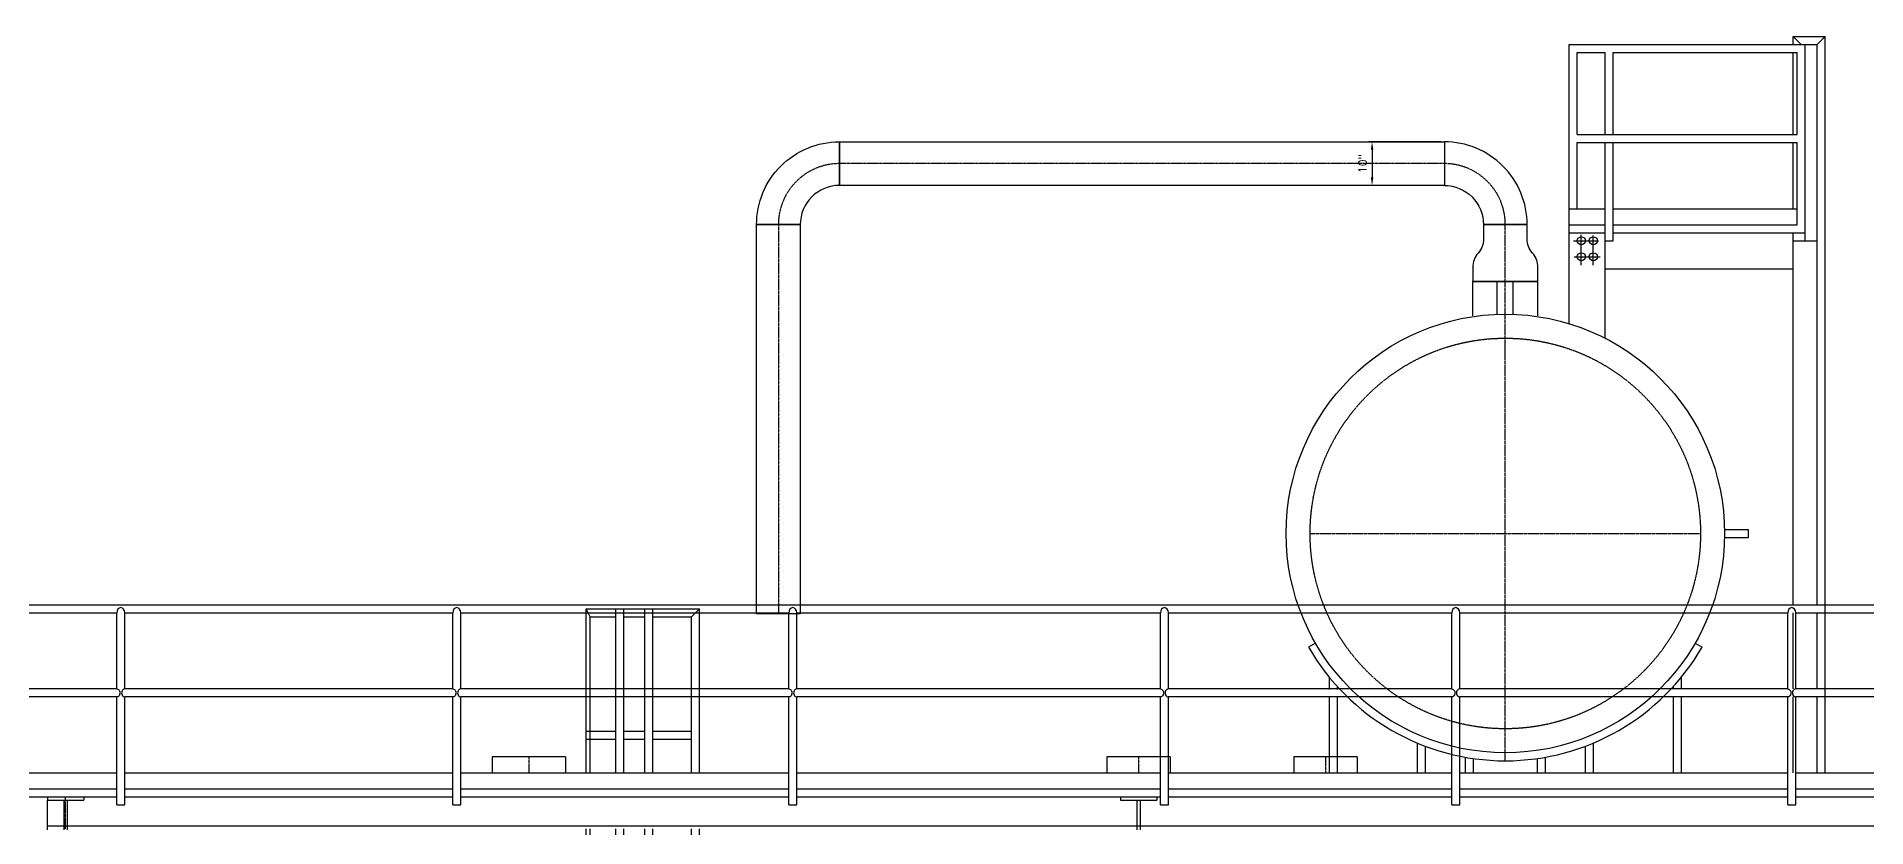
# Model space of a CAD drawing. Header units: inches. Extents: x 23530 to 59202, y -9951 to 24854.
# Drawn here: x 36068 to 47504, y 10161 to 15101 of the extents above; entities that cross this region are included whole.
import ezdxf

# ---------------------------------------------------------------- set-up
doc = ezdxf.new("R2010")
doc.units = ezdxf.units.IN
doc.header["$LTSCALE"] = 10
doc.header["$MEASUREMENT"] = 0
doc.linetypes.add('CENTER', pattern=[2, 1.25, -0.25, 0.25, -0.25])
doc.linetypes.add('HIDDEN', pattern=[0.375, 0.25, -0.125])
for name, color, linetype in [('HRSG-GRS CENTER', 30, 'CENTER'), ('HRSG-GRS MAYA', 220, 'HIDDEN'), ('HRSG-GRS TEBAL', 7, 'Continuous')]:
    doc.layers.add(name, color=color, linetype=linetype)
doc.styles.add('ROMANS', font='romans.shx', dxfattribs={"height": 200})
doc.dimstyles.new('DIMENSI-HRSG', dxfattribs={"dimtxt": 50, "dimasz": 50, "dimexe": 20, "dimexo": 20, "dimgap": 10, "dimtad": 0, "dimdec": 0, "dimzin": 0, "dimdsep": 46, "dimtxsty": 'ROMANS', "dimcen": 0.1, "dimclrd": 12, "dimclre": 15, "dimclrt": 40, "dimadec": 0, "dimazin": 0, "dimtfac": 1, "dimtdec": 0, "dimtofl": 0, "dimtmove": 2, "dimatfit": 3, "dimfxl": 1, "dimtvp": 1, "dimtolj": 1, "dimtzin": 0, "dimarcsym": 0})

# ---------------------------------------------------------------- blocks, each defined once
blk = doc.blocks.new('*D5')
at = {"layer": 'Defpoints', "color": 0, "transparency": 16777216}
for p in [(44867, 14444), (44415, 14171), (44867, 14171)]:
    blk.add_point(p, dxfattribs=at)
at = {"layer": 'HRSG-GRS TEBAL', "color": 15, "lineweight": -2, "transparency": 16777216}
for p, q in [((44847, 14444), (44395, 14444)), ((44847, 14171), (44395, 14171))]:
    blk.add_line(p, q, dxfattribs=at)
at = {"layer": 'HRSG-GRS TEBAL', "color": 12, "lineweight": -2, "transparency": 16777216}
blk.add_line((44415, 14394), (44415, 14221), dxfattribs=at)
at = {"layer": 'HRSG-GRS TEBAL', "color": 12, "transparency": 16777216}
for points in [[(44407, 14394), (44423, 14394), (44415, 14444)], [(44407, 14221), (44423, 14221), (44415, 14171)]]:
    blk.add_solid(points, dxfattribs=at)
at = {"layer": 'HRSG-GRS TEBAL', "color": 40, "transparency": 16777216, "insert": (44356, 14308), "char_height": 50, "attachment_point": 5, "rotation": 90, "style": 'ROMANS'}
blk.add_mtext('\\A1;10"', dxfattribs=at)
blk = doc.blocks.new('LADDER')
at = {"layer": 'HRSG-GRS TEBAL'}
for p, q in [((-709, 8921), (0, 8921)), ((-684, 8871), (-709, 8921)), ((-709, 7895), (-709, 8921)), ((-523, 7895), (-523, 8921)), ((-473, 7895), (-473, 8921)), ((-343, 7895), (-343, 8921)), ((-293, 7895), (-293, 8921)), ((-50, 8871), (0, 8921)), ((0, 7895), (0, 8921)), ((-684, 8871), (-523, 8871)), ((-684, 7895), (-684, 8871)), ((-473, 8871), (-343, 8871)), ((-293, 8871), (-50, 8871)), ((-50, 7895), (-50, 8871)), ((-709, 8156), (-523, 8156)), ((-473, 8156), (-343, 8156)), ((-293, 8156), (-50, 8156)), ((-709, 8106), (-523, 8106)), ((-473, 8106), (-343, 8106)), ((-293, 8106), (-50, 8106)), ((-709, 3259), (-709, 7545)), ((-684, 3259), (-684, 7545)), ((-523, 2109), (-523, 7545)), ((-473, 2109), (-473, 7545)), ((-343, 2109), (-343, 7545)), ((-293, 2109), (-293, 7545)), ((-50, 0), (-50, 7545)), ((0, 0), (0, 7545)), ((-709, 7018), (-523, 7018)), ((-473, 7018), (-343, 7018)), ((-293, 7018), (-50, 7018)), ((-709, 6968), (-523, 6968)), ((-473, 6968), (-343, 6968)), ((-293, 6968), (-50, 6968)), ((-709, 5708), (-523, 5708)), ((-709, 5658), (-523, 5658)), ((-473, 5708), (-343, 5708)), ((-473, 5658), (-343, 5658)), ((-293, 5708), (-50, 5708)), ((-293, 5658), (-50, 5658)), ((-709, 4559), (-523, 4559)), ((-709, 4509), (-523, 4509)), ((-473, 4559), (-343, 4559)), ((-473, 4509), (-343, 4509)), ((-293, 4559), (-50, 4559)), ((-293, 4509), (-50, 4509)), ((-709, 3259), (-787, 2159)), ((-685, 3257), (-762, 2157)), ((-709, 3309), (-523, 3309)), ((-709, 3259), (-523, 3259)), ((-473, 3309), (-343, 3309)), ((-473, 3259), (-343, 3259)), ((-293, 3309), (-50, 3309)), ((-293, 3259), (-50, 3259)), ((-787, 2159), (-50, 2159)), ((-787, 2109), (-787, 2159)), ((-787, 2109), (-50, 2109))]:
    blk.add_line(p, q, dxfattribs=at)

msp = doc.modelspace()

# ---------------------------------------------------------------- linework, layer by layer
at = {"layer": 'HRSG-GRS CENTER'}
for p, q in [((44866.7, 14307.7), (41085.7, 14307.7)), ((40704.7, 13926.7), (40704.7, 11495.4)), ((45247.7, 10577.1), (45247.7, 13567.1)), ((44027.7, 11997.1), (46467.7, 11997.1)), ((39145.7, 10601.1), (39145.7, 10501.1)), ((42955.7, 10601.1), (42955.7, 10501.1)), ((44123.7, 10597.1), (44123.7, 10497.1)), ((36249.7, 10151.1), (36249.7, 10351.1))]:
    msp.add_line(p, q, dxfattribs=at)
for points in [[(41085.7, 14307.7, 0.4142136), (40704.7, 13926.7, 0.4142136)], [(44866.7, 14307.7, -0.4142136), (45247.7, 13926.7, -0.4142136)]]:
    msp.add_lwpolyline(points, format="xyb", dxfattribs=at)
msp.add_lwpolyline([(45247.7, 13571.1), (45247.7, 13926.7)], dxfattribs=at)
at = {"layer": 'HRSG-GRS MAYA'}
msp.add_line((36136.1, 10171.1), (52505.7, 10171.1), dxfattribs=at)
msp.add_circle((45247.7, 11997.1), 1220, dxfattribs=at)
at = {"layer": 'HRSG-GRS TEBAL'}
for p, q in [((47047.7, 15101.1), (47247.7, 15101.1)), ((47097.7, 15051.1), (47047.7, 15101.1)), ((47047.7, 15051.1), (47047.7, 15101.1)), ((47197.7, 15051.1), (47247.7, 15101.1)), ((47247.7, 10501.1), (47247.7, 15101.1)), ((45647.7, 15051.1), (47197.7, 15051.1)), ((45647.7, 13311.4), (45647.7, 15051.1)), ((45697.7, 15001.1), (45872.7, 15001.1)), ((45697.7, 14488.6), (45697.7, 15001.1)), ((45872.7, 14488.6), (45872.7, 15001.1)), ((45922.7, 14488.6), (45922.7, 15001.1)), ((45922.7, 15001.1), (47072.7, 15001.1)), ((47047.7, 14488.6), (47047.7, 15001.1)), ((47072.7, 14488.6), (47072.7, 15001.1)), ((47122.7, 13826.1), (47122.7, 15051.1)), ((47197.7, 11551.1), (47197.7, 15051.1)), ((45697.7, 14488.6), (47072.7, 14488.6)), ((45697.7, 14026.1), (45697.7, 14438.6)), ((45697.7, 14438.6), (47072.7, 14438.6)), ((45872.7, 13220.2), (45872.7, 14438.6)), ((45922.7, 13826.1), (45922.7, 14438.6)), ((47047.7, 14026.1), (47047.7, 14438.6)), ((47072.7, 13926.1), (47072.7, 14438.6)), ((45647.7, 14026.1), (45872.7, 14026.1)), ((45922.7, 14026.1), (47072.7, 14026.1)), ((45647.7, 13926.1), (45872.7, 13926.1)), ((45647.7, 13876.1), (45872.7, 13876.1)), ((45722.7, 13673.8), (45722.7, 13862.5)), ((45797.7, 13673.8), (45797.7, 13859.6)), ((45922.7, 13926.1), (47072.7, 13926.1)), ((45922.7, 13876.1), (47122.7, 13876.1)), ((47047.7, 11551.1), (47047.7, 13876.1)), ((45674.5, 13826.1), (45830.6, 13826.1)), ((45677, 13726.1), (45839.5, 13726.1)), ((45872.7, 13826.1), (45922.7, 13826.1)), ((47047.7, 13826.1), (47197.7, 13826.1)), ((45872.7, 13651.1), (47047.7, 13651.1)), ((45044.5, 13355.9), (45044.5, 13571.1)), ((45447.7, 13571.1), (45047.7, 13571.1)), ((45197.7, 13370.2), (45197.7, 13571.1)), ((45297.7, 13370.2), (45297.7, 13571.1)), ((45450.9, 13355.9), (45450.9, 13571.1)), ((46617.5, 12022.1), (46767.7, 12022.1)), ((46767.7, 11972.1), (46767.7, 12022.1)), ((46617.5, 11972.1), (46767.7, 11972.1)), ((35794.7, 11551.1), (52655.7, 11551.1)), ((35844.7, 11501.1), (36569.7, 11501.1)), ((36569.7, 11026.1), (36569.7, 11501.1)), ((36619.7, 11026.1), (36619.7, 11501.1)), ((36619.7, 11501.1), (38669.7, 11501.1)), ((38669.7, 11026.1), (38669.7, 11501.1)), ((38719.7, 11026.1), (38719.7, 11501.1)), ((38719.7, 11501.1), (40769.7, 11501.1)), ((40769.7, 11026.1), (40769.7, 11501.1)), ((40819.7, 11026.1), (40819.7, 11501.1)), ((40819.7, 11501.1), (43091.9, 11501.1)), ((43091.9, 11026.1), (43091.9, 11501.1)), ((43141.9, 11026.1), (43141.9, 11501.1)), ((43141.9, 11501.1), (44912.7, 11501.1)), ((44912.7, 11026.1), (44912.7, 11501.1)), ((44962.7, 11026.1), (44962.7, 11501.1)), ((44962.7, 11501.1), (47012.7, 11501.1)), ((47012.7, 11026.1), (47012.7, 11501.1)), ((47047.7, 11026.1), (47047.7, 11501.1)), ((47062.7, 11026.1), (47062.7, 11501.1)), ((47062.7, 11501.1), (49055.7, 11501.1)), ((47197.7, 11026.1), (47197.7, 11501.1)), ((44061.3, 11312.1), (44018, 11287.1)), ((46434.2, 11312.1), (46477.5, 11287.1)), ((44147.7, 11099.1), (44147.7, 11022.1)), ((46347.7, 11103.1), (46347.7, 11026.1)), ((36571.3, 11026.1), (35843.1, 11026.1)), ((38671.3, 11026.1), (36618.1, 11026.1)), ((40771.3, 11026.1), (38718.1, 11026.1)), ((43093.5, 11026.1), (40818.1, 11026.1)), ((44914.3, 11026.1), (43140.3, 11026.1)), ((44197.7, 11041.1), (44197.7, 11022.1)), ((47014.3, 11026.1), (44961.1, 11026.1)), ((46297.7, 11045.1), (46297.7, 11026.1)), ((49057.3, 11026.1), (47061.1, 11026.1)), ((36570.6, 10976.1), (35843.9, 10976.1)), ((36569.7, 10301.1), (36569.7, 10976.1)), ((38670.6, 10976.1), (36618.9, 10976.1)), ((36619.7, 10301.1), (36619.7, 10976.1)), ((38669.7, 10301.1), (38669.7, 10976.1)), ((40770.6, 10976.1), (38718.9, 10976.1)), ((38719.7, 10301.1), (38719.7, 10976.1)), ((40769.7, 10301.1), (40769.7, 10976.1)), ((43092.8, 10976.1), (40818.9, 10976.1)), ((40819.7, 10301.1), (40819.7, 10976.1)), ((43091.9, 10301.1), (43091.9, 10976.1)), ((44913.6, 10976.1), (43141.1, 10976.1)), ((43141.9, 10301.1), (43141.9, 10976.1)), ((44147.7, 10972.1), (44147.7, 10501.1)), ((44197.7, 10972.1), (44197.7, 10501.1)), ((44912.7, 10301.1), (44912.7, 10976.1)), ((47013.6, 10976.1), (44961.9, 10976.1)), ((44962.7, 10301.1), (44962.7, 10976.1)), ((46297.7, 10972.1), (46297.7, 10497.1)), ((46347.7, 10972.1), (46347.7, 10497.1)), ((47012.7, 10301.1), (47012.7, 10976.1)), ((47047.7, 10501.1), (47047.7, 10976.1)), ((49056.6, 10976.1), (47061.9, 10976.1)), ((47062.7, 10301.1), (47062.7, 10976.1)), ((47197.7, 10501.1), (47197.7, 10976.1)), ((44697.7, 10687.9), (44697.7, 10501.1)), ((44747.7, 10668), (44747.7, 10501.1)), ((45747.7, 10668), (45747.7, 10497.1)), ((45797.7, 10687.9), (45797.7, 10497.1)), ((38916.7, 10601.1), (38916.7, 10501.1)), ((39374.7, 10601.1), (38916.7, 10601.1)), ((39374.7, 10601.1), (39374.7, 10501.1)), ((43153.7, 10601.1), (42757.7, 10601.1)), ((42757.7, 10601.1), (42757.7, 10501.1)), ((43153.7, 10601.1), (43153.7, 10501.1)), ((44321.7, 10601.1), (43925.7, 10601.1)), ((43925.7, 10601.1), (43925.7, 10501.1)), ((44321.7, 10601.1), (44321.7, 10501.1)), ((44997.7, 10599.3), (44997.7, 10497.1)), ((45047.7, 10591.2), (45047.7, 10497.1)), ((45447.7, 10591.2), (45447.7, 10497.1)), ((45497.7, 10599.3), (45497.7, 10497.1)), ((35844.7, 10501.1), (36569.7, 10501.1)), ((36619.7, 10501.1), (38669.7, 10501.1)), ((38719.7, 10501.1), (40769.7, 10501.1)), ((40819.7, 10501.1), (43091.9, 10501.1)), ((43141.9, 10501.1), (44912.7, 10501.1)), ((44962.7, 10501.1), (47012.7, 10501.1)), ((47062.7, 10501.1), (49055.7, 10501.1)), ((35844.7, 10401.1), (36569.7, 10401.1)), ((35844.7, 10351.1), (36569.7, 10351.1)), ((36136.1, 10351.1), (36363.4, 10351.1)), ((36136.1, 10351.1), (36136.1, 10330.6)), ((36136.1, 10330.6), (36363.4, 10330.6)), ((36136.1, 10144.9), (36136.1, 10330.6)), ((36239.5, 10330.6), (36239.5, 10144.9)), ((36260, 10330.6), (36260, 10144.9)), ((36363.4, 10351.1), (36363.4, 10330.6)), ((36569.7, 10301.1), (36619.7, 10301.1)), ((36619.7, 10401.1), (38669.7, 10401.1)), ((36619.7, 10351.1), (38669.7, 10351.1)), ((38669.7, 10301.1), (38719.7, 10301.1)), ((38719.7, 10401.1), (40769.7, 10401.1)), ((38719.7, 10351.1), (40769.7, 10351.1)), ((40769.7, 10301.1), (40819.7, 10301.1)), ((40819.7, 10401.1), (43091.9, 10401.1)), ((40819.7, 10351.1), (43091.9, 10351.1)), ((42842.1, 10351.1), (43069.4, 10351.1)), ((42842.1, 10351.1), (42842.1, 10330.6)), ((42842.1, 10330.6), (43069.4, 10330.6)), ((42945.5, 10330.6), (42945.5, 10144.9)), ((42966, 10330.6), (42966, 10144.9)), ((43069.4, 10351.1), (43069.4, 10330.6)), ((43091.9, 10301.1), (43141.9, 10301.1)), ((43141.9, 10401.1), (44912.7, 10401.1)), ((43141.9, 10351.1), (44912.7, 10351.1)), ((44912.7, 10301.1), (44962.7, 10301.1)), ((44962.7, 10401.1), (47012.7, 10401.1)), ((44962.7, 10351.1), (47012.7, 10351.1)), ((47012.7, 10301.1), (47062.7, 10301.1)), ((47062.7, 10401.1), (49055.7, 10401.1)), ((47062.7, 10351.1), (49055.7, 10351.1))]:
    msp.add_line(p, q, dxfattribs=at)
for points in [[(41085.7, 14171.2, 0.4142136), (40841.3, 13926.7), (40568.2, 13926.7, -0.4142136), (41085.7, 14444.2), (41085.7, 14171.2)], [(44866.7, 14171.2, -0.4142136), (45111.2, 13926.7), (45384.3, 13926.7, 0.4142136), (44866.7, 14444.2), (44866.7, 14171.2)]]:
    msp.add_lwpolyline(points, format="xyb", dxfattribs=at)
for points in [[(44866.7, 14171.2), (41085.7, 14171.2), (41085.7, 14444.2), (44866.7, 14444.2), (44866.7, 14171.2)], [(40841.3, 13926.7), (40841.3, 11495.4), (40568.2, 11495.4), (40568.2, 13926.7), (40841.3, 13926.7)]]:
    msp.add_lwpolyline(points, dxfattribs=at)
msp.add_lwpolyline([(45077.9, 13748.9, 0.1813346), (45044.5, 13660), (45044.5, 13571.1), (45450.9, 13571.1), (45450.9, 13660, 0.1813346), (45417.6, 13748.9, -0.1813346), (45384.3, 13837.8), (45384.3, 13926.7), (45111.2, 13926.7), (45111.2, 13837.8, -0.1813346)], format="xyb", close=True, dxfattribs=at)
for centre, radius in [((45722.7, 13826.1), 25), ((45797.7, 13826.1), 25), ((45722.7, 13726.1), 25), ((45797.7, 13726.1), 25), ((45247.7, 11997.1), 1370)]:
    msp.add_circle(centre, radius, dxfattribs=at)
msp.add_arc((45247.7, 11997.1), 1420, 210, 330, dxfattribs=at)
for centre, major_axis, ratio, start_param, end_param in [((36594.7, 11501.1), (0, 33), 0.757661, 4.712389, 7.8539816), ((38694.7, 11501.1), (0, 33), 0.757661, 4.712389, 7.8539816), ((40794.7, 11501.1), (0, 33), 0.757661, 4.712389, 7.8539816), ((43116.9, 11501.1), (0, 33), 0.757661, 4.712389, 7.8539816), ((44937.7, 11501.1), (0, 33), 0.757661, 4.712389, 7.8539816), ((47037.7, 11501.1), (0, 33), 0.757661, 4.712389, 7.8539816), ((36619.1, 11001.1), (-0.5, 25), 0.7696493, -0.0558007, 3.1503997), ((38719.1, 11001.1), (-0.5, 25), 0.7696493, -0.0558007, 3.1503997), ((40819.1, 11001.1), (-0.5, 25), 0.7696493, -0.0558007, 3.1503997), ((43141.3, 11001.1), (-0.5, 25), 0.7696493, -0.0558007, 3.1503997), ((44962.1, 11001.1), (-0.5, 25), 0.7696493, -0.0558007, 3.1503997), ((47062.1, 11001.1), (-0.5, 25), 0.7696493, -0.0558007, 3.1503997)]:
    msp.add_ellipse(centre, major_axis=major_axis, ratio=ratio, start_param=start_param, end_param=end_param, dxfattribs=at)
at = {"layer": 'HRSG-GRS TEBAL', "extrusion": (0, 0, -1)}
for centre in [(36570.3, 11001.1), (38670.3, 11001.1), (40770.3, 11001.1), (43092.6, 11001.1), (44913.3, 11001.1), (47013.3, 11001.1)]:
    msp.add_ellipse(centre, major_axis=(0.5, 25), ratio=0.7696493, start_param=-0.0558007, end_param=3.1503997, dxfattribs=at)

# ---------------------------------------------------------------- block references
at = {"layer": 'HRSG-GRS TEBAL'}
msp.add_blockref('LADDER', (40212.1, 2606.1), dxfattribs=at)

# ---------------------------------------------------------------- dimensions: what is measured, and where the dimension line sits
dim = msp.add_linear_dim(base=(44415.1, 14171.2), p1=(44866.7, 14444.2), p2=(44866.7, 14171.2), angle=90, text='10"', dimstyle='DIMENSI-HRSG', dxfattribs=at)
dim.commit()
dim.dimension.update_dxf_attribs({"geometry": '*D5', "text_midpoint": (44355.6, 14307.7)})

doc.saveas('drawing.dxf')
